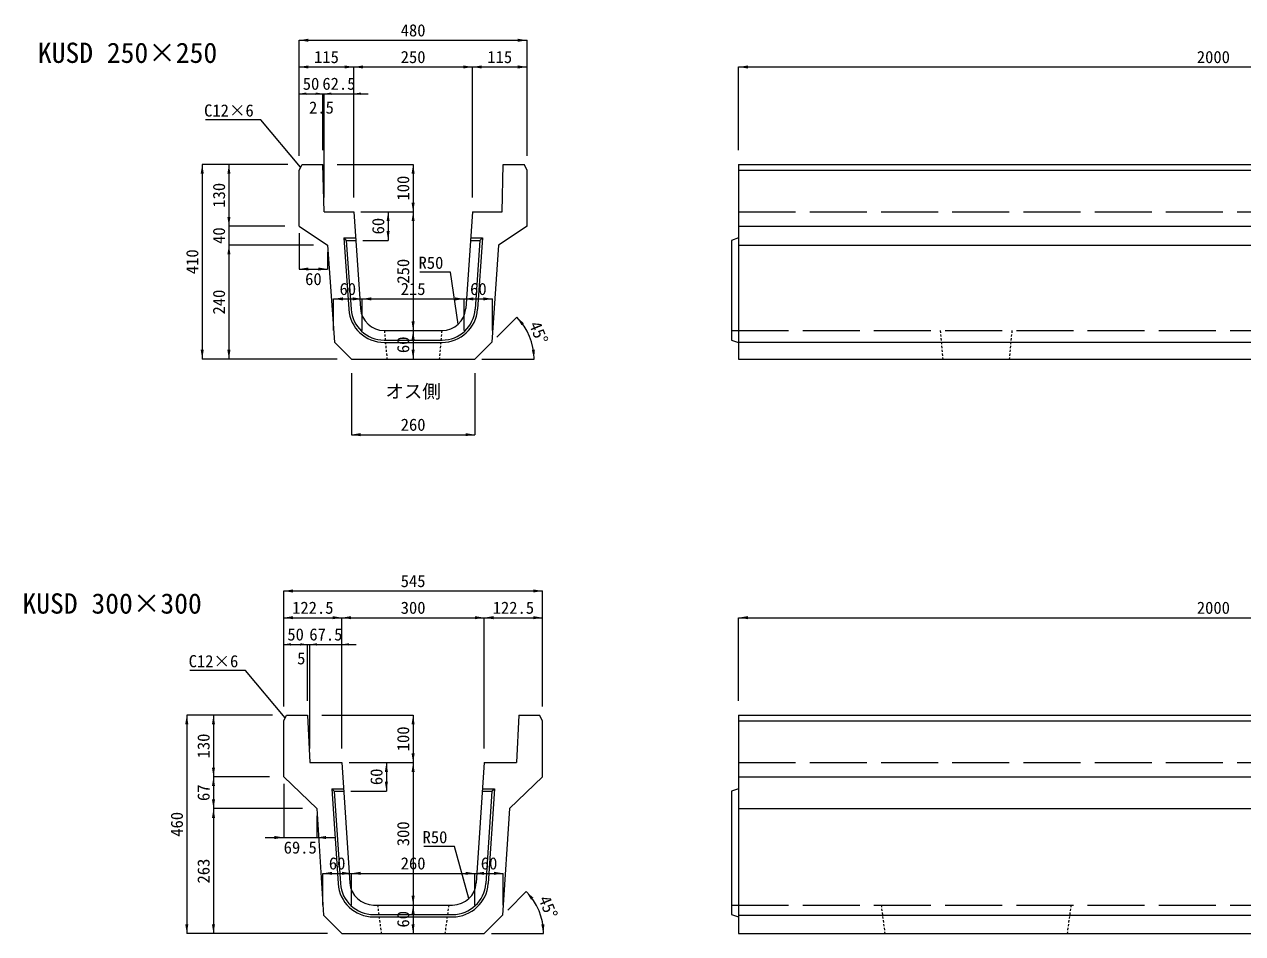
# Model space of a CAD drawing. Units: millimetres at full size, sheet at 1:20; some dimension numbers follow another scale. Extents: x 427 to 11009, y -9956 to -359.
# Drawn here: x 492 to 3059, y -3144 to -1229 of the extents above; entities that cross this region are included whole.
import ezdxf
from ezdxf.enums import TextEntityAlignment as Align

# ---------------------------------------------------------------- set-up
doc = ezdxf.new("R2010")
doc.units = ezdxf.units.MM
doc.header["$LTSCALE"] = 20
doc.linetypes.add('DASHED', pattern=[7.5, 6, -1.5])
doc.linetypes.add('USER1', pattern=[0.405, 0.225, -0.18])
doc.layers.add('0_2', color=7, linetype='Continuous')
doc.layers.add('寸法線', color=7, linetype='Continuous', lineweight=9)
doc.layers.add('本体', color=2, linetype='Continuous', lineweight=13)
doc.styles.add('ＭＳ ゴシック', font='')
doc.styles.get('ＭＳ ゴシック').set_extended_font_data('MS Gothic')

# ---------------------------------------------------------------- blocks, each defined once
blk = doc.blocks.new('filled_arrow')
at = {"color": 0, "linetype": 'Continuous', "lineweight": -2}
blk.add_solid([(7.5, 1.25), (0, 0), (7.5, -1.25)], dxfattribs=at)

msp = doc.modelspace()

# ---------------------------------------------------------------- linework, layer by layer
at = {"layer": '寸法線'}
for p, q in [((1071.24, -1262.38), (1551.24, -1262.38)), ((1071.24, -1505.86), (1071.24, -1262.38)), ((1551.24, -1505.86), (1551.24, -1262.38)), ((1071.24, -1318.63), (1186.24, -1318.63)), ((1071.24, -1505.86), (1071.24, -1318.63)), ((1186.24, -1593.86), (1186.24, -1318.63)), ((1186.24, -1318.63), (1436.24, -1318.63)), ((1186.24, -1593.86), (1186.24, -1318.63)), ((1436.24, -1593.86), (1436.24, -1318.63)), ((1436.24, -1318.63), (1551.24, -1318.63)), ((1436.24, -1593.86), (1436.24, -1318.63)), ((1551.24, -1505.86), (1551.24, -1318.63)), ((1996.99, -1318.63), (3996.99, -1318.63)), ((1996.99, -1493.86), (1996.99, -1318.63)), ((1071.24, -1374.88), (1121.24, -1374.88)), ((1071.24, -1505.86), (1071.24, -1374.88)), ((1091.24, -1374.88), (1153.74, -1374.88)), ((1108.74, -1374.88), (1216.24, -1374.88)), ((1121.24, -1493.86), (1121.24, -1374.88)), ((1121.24, -1493.86), (1121.24, -1374.88)), ((1123.74, -1593.86), (1123.74, -1374.88)), ((1123.74, -1593.86), (1123.74, -1374.88)), ((1186.24, -1593.86), (1186.24, -1374.88)), ((867.01, -1523.86), (867.01, -1933.86)), ((1047.24, -1523.86), (867.01, -1523.86)), ((923.26, -1523.86), (923.26, -1653.86)), ((1047.24, -1523.86), (923.26, -1523.86)), ((1151.24, -1523.86), (1311.24, -1523.86)), ((1311.24, -1523.86), (1311.24, -1623.86)), ((923.26, -1614.86), (923.26, -1732.86)), ((1201.24, -1623.86), (1258.61, -1623.86)), ((1216.24, -1623.86), (1311.24, -1623.86)), ((1216.24, -1623.86), (1311.24, -1623.86)), ((1258.61, -1623.86), (1258.61, -1683.86)), ((1311.24, -1623.86), (1311.24, -1873.86)), ((1041.24, -1653.86), (923.26, -1653.86)), ((1041.24, -1653.86), (923.26, -1653.86)), ((1071.24, -1668.86), (1071.24, -1744.26)), ((1205.44, -1683.86), (1258.61, -1683.86)), ((1101.24, -1693.86), (923.26, -1693.86)), ((923.26, -1693.86), (923.26, -1933.86)), ((1101.24, -1693.86), (923.26, -1693.86)), ((1131.24, -1708.86), (1131.24, -1744.26)), ((1071.24, -1744.26), (1131.24, -1744.26)), ((1143.74, -1807.14), (1203.74, -1807.14)), ((1143.74, -1873.86), (1143.74, -1807.14)), ((1203.74, -1873.86), (1203.74, -1807.14)), ((1203.74, -1807.14), (1418.74, -1807.14)), ((1203.74, -1873.86), (1203.74, -1807.14)), ((1418.74, -1873.86), (1418.74, -1807.14)), ((1418.74, -1807.14), (1478.74, -1807.14)), ((1418.74, -1873.86), (1418.74, -1807.14)), ((1478.74, -1873.86), (1478.74, -1807.14)), ((1487.67, -1887.43), (1529.49, -1845.61)), ((1280.36, -1873.86), (1311.24, -1873.86)), ((1280.36, -1873.86), (1311.24, -1873.86)), ((1311.24, -1873.86), (1311.24, -1933.86)), ((1151.24, -1933.86), (867.01, -1933.86)), ((1151.24, -1933.86), (923.26, -1933.86)), ((1211.24, -1933.86), (1311.24, -1933.86)), ((1456.24, -1933.86), (1566.04, -1933.86)), ((1181.24, -1963.86), (1181.24, -2093.12)), ((1441.24, -1963.86), (1441.24, -2093.12)), ((1181.24, -2093.12), (1441.24, -2093.12)), ((1038.74, -2422.38), (1583.74, -2422.38)), ((1038.74, -2665.86), (1038.74, -2422.38)), ((1583.74, -2665.86), (1583.74, -2422.38)), ((1038.74, -2478.63), (1161.24, -2478.63)), ((1038.74, -2665.86), (1038.74, -2478.63)), ((1161.24, -2753.86), (1161.24, -2478.63)), ((1161.24, -2478.63), (1461.24, -2478.63)), ((1161.24, -2753.86), (1161.24, -2478.63)), ((1461.24, -2753.86), (1461.24, -2478.63)), ((1461.24, -2478.63), (1583.74, -2478.63)), ((1461.24, -2753.86), (1461.24, -2478.63)), ((1583.74, -2665.86), (1583.74, -2478.63)), ((1996.99, -2478.63), (3996.99, -2478.63)), ((1996.99, -2653.86), (1996.99, -2478.63)), ((1038.74, -2534.88), (1088.74, -2534.88)), ((1038.74, -2665.86), (1038.74, -2534.88)), ((1058.74, -2534.88), (1123.74, -2534.88)), ((1078.74, -2534.88), (1191.24, -2534.88)), ((1088.74, -2653.86), (1088.74, -2534.88)), ((1088.74, -2653.86), (1088.74, -2534.88)), ((1093.74, -2753.86), (1093.74, -2534.88)), ((1093.74, -2753.86), (1093.74, -2534.88)), ((1161.24, -2753.86), (1161.24, -2534.88)), ((834.51, -2683.86), (834.51, -3143.86)), ((1014.74, -2683.86), (834.51, -2683.86)), ((890.76, -2683.86), (890.76, -2813.86)), ((1014.74, -2683.86), (890.76, -2683.86)), ((1118.74, -2683.86), (1311.24, -2683.86)), ((1311.24, -2683.86), (1311.24, -2783.86)), ((1176.24, -2783.86), (1254.99, -2783.86)), ((1191.24, -2783.86), (1311.24, -2783.86)), ((1191.24, -2783.86), (1311.24, -2783.86)), ((1254.99, -2783.86), (1254.99, -2843.86)), ((1311.24, -2783.86), (1311.24, -3083.86)), ((1008.74, -2813.86), (890.76, -2813.86)), ((890.76, -2813.86), (890.76, -2880.86)), ((1008.74, -2813.86), (890.76, -2813.86)), ((1038.74, -2828.86), (1038.74, -2941.69)), ((1180.24, -2843.86), (1254.99, -2843.86)), ((1078.24, -2880.86), (890.76, -2880.86)), ((890.76, -2880.86), (890.76, -3143.86)), ((1078.24, -2880.86), (890.76, -2880.86)), ((1108.24, -2895.86), (1108.24, -2941.69)), ((999.74, -2941.69), (1147.24, -2941.69)), ((1121.24, -3017.14), (1181.24, -3017.14)), ((1121.24, -3083.86), (1121.24, -3017.14)), ((1181.24, -3083.86), (1181.24, -3017.14)), ((1181.24, -3017.14), (1441.24, -3017.14)), ((1181.24, -3083.86), (1181.24, -3017.14)), ((1441.24, -3083.86), (1441.24, -3017.14)), ((1441.24, -3017.14), (1501.24, -3017.14)), ((1441.24, -3083.86), (1441.24, -3017.14)), ((1501.24, -3083.86), (1501.24, -3017.14)), ((1510.48, -3094.62), (1549.49, -3055.61)), ((1258.02, -3083.86), (1311.24, -3083.86)), ((1258.02, -3083.86), (1311.24, -3083.86)), ((1311.24, -3083.86), (1311.24, -3143.86)), ((1131.24, -3143.86), (834.51, -3143.86)), ((1131.24, -3143.86), (890.76, -3143.86)), ((1191.24, -3143.86), (1311.24, -3143.86)), ((1476.24, -3143.86), (1586.04, -3143.86))]:
    msp.add_line(p, q, dxfattribs=at)
for points in [[(1074.24, -1529.86), (990.58, -1429.81), (873.61, -1429.81)], [(1406.22, -1860.43), (1390.01, -1750.56), (1325.4, -1750.56)], [(1041.74, -2689.86), (958.08, -2589.81), (841.11, -2589.81)], [(1428.62, -3070.37), (1398.48, -2960.5), (1333.86, -2960.5)]]:
    msp.add_lwpolyline(points, dxfattribs=at)
for centre in [(1441.24, -1933.86), (1461.24, -3143.86)]:
    msp.add_arc(centre, 124.8, 0, 45, dxfattribs=at)
at = {"layer": '本体'}
for p, q in [((1071.24, -1535.86), (1077.24, -1523.86)), ((1071.24, -1653.86), (1071.24, -1535.86)), ((1077.24, -1523.86), (1121.24, -1523.86)), ((1123.74, -1623.86), (1121.24, -1523.86)), ((1498.74, -1623.86), (1501.24, -1523.86)), ((1501.24, -1523.86), (1545.24, -1523.86)), ((1551.24, -1535.86), (1545.24, -1523.86)), ((1551.24, -1653.86), (1551.24, -1535.86)), ((1996.99, -1523.86), (1996.99, -1933.86)), ((1996.99, -1523.86), (3996.99, -1523.86)), ((1123.74, -1623.86), (1186.24, -1623.86)), ((1186.24, -1623.86), (1200.48, -1827.35)), ((1436.24, -1623.86), (1422, -1827.35)), ((1436.24, -1623.86), (1498.74, -1623.86)), ((1071.24, -1653.86), (1131.24, -1693.86)), ((1551.24, -1653.86), (1491.24, -1693.86)), ((1131.24, -1693.86), (1145.42, -1898.04)), ((1491.24, -1693.86), (1477.06, -1898.04)), ((1181.24, -1933.86), (1145.42, -1898.04)), ((1250.36, -1873.86), (1372.12, -1873.86)), ((1441.24, -1933.86), (1477.06, -1898.04)), ((1181.24, -1933.86), (1441.24, -1933.86)), ((1996.99, -1933.86), (3996.99, -1933.86)), ((1038.74, -2695.86), (1044.74, -2683.86)), ((1044.74, -2683.86), (1088.74, -2683.86)), ((1088.74, -2683.86), (1093.74, -2783.86)), ((1533.74, -2683.86), (1528.74, -2783.86)), ((1533.74, -2683.86), (1577.74, -2683.86)), ((1583.74, -2695.86), (1577.74, -2683.86)), ((1996.99, -2683.86), (1996.99, -3143.86)), ((1996.99, -2683.86), (3996.99, -2683.86)), ((1038.74, -2813.86), (1038.74, -2695.86)), ((1583.74, -2813.86), (1583.74, -2695.86)), ((1093.74, -2783.86), (1161.24, -2783.86)), ((1161.24, -2783.86), (1178.13, -3037.19)), ((1461.24, -2783.86), (1444.35, -3037.19)), ((1461.24, -2783.86), (1528.74, -2783.86)), ((1038.74, -2813.86), (1108.24, -2880.86)), ((1583.74, -2813.86), (1514.24, -2880.86)), ((1108.24, -2880.86), (1122.61, -3105.23)), ((1514.24, -2880.86), (1499.87, -3105.23)), ((1228.02, -3083.86), (1394.46, -3083.86)), ((1161.24, -3143.86), (1122.61, -3105.23)), ((1461.24, -3143.86), (1499.87, -3105.23)), ((1161.24, -3143.86), (1461.24, -3143.86)), ((1996.99, -3143.86), (3996.99, -3143.86))]:
    msp.add_line(p, q, dxfattribs=at)
at = {"layer": '本体', "lineweight": 9}
for p, q in [((1996.99, -1535.86), (3996.99, -1535.86)), ((1996.99, -1653.86), (3996.99, -1653.86)), ((1996.99, -1678.86), (1981.99, -1683.86)), ((1981.99, -1683.86), (1981.99, -1893.86)), ((1996.99, -1693.86), (3996.99, -1693.86)), ((1981.99, -1893.86), (1996.99, -1898.86)), ((1996.99, -1898.04), (3996.99, -1898.04)), ((1996.99, -2695.86), (3996.99, -2695.86)), ((1996.99, -2813.86), (3996.99, -2813.86)), ((1996.99, -2838.86), (1981.99, -2843.86)), ((1981.99, -2843.86), (1981.99, -3103.86)), ((1996.99, -2880.86), (3996.99, -2880.86)), ((1981.99, -3103.86), (1996.99, -3108.86)), ((1996.99, -3105.23), (3996.99, -3105.23))]:
    msp.add_line(p, q, dxfattribs=at)
at = {"layer": '本体', "linetype": 'DASHED', "lineweight": 9}
for p, q in [((1996.99, -1623.86), (3996.99, -1623.86)), ((1981.99, -1873.86), (3966.99, -1873.86)), ((1996.99, -2783.86), (3996.99, -2783.86)), ((1981.99, -3083.86), (3966.99, -3083.86))]:
    msp.add_line(p, q, dxfattribs=at)
at = {"layer": '本体', "color": 4, "lineweight": 5}
for p, q in [((1165.03, -1678.86), (1190.09, -1678.86)), ((1165.03, -1678.86), (1175.55, -1829.1)), ((1165.03, -1678.86), (1170.39, -1683.86)), ((1170.39, -1683.86), (1190.44, -1683.86)), ((1170.39, -1683.86), (1180.53, -1828.75)), ((1432.04, -1683.86), (1452.09, -1683.86)), ((1432.39, -1678.86), (1457.45, -1678.86)), ((1452.09, -1683.86), (1441.95, -1828.75)), ((1457.45, -1678.86), (1446.93, -1829.1)), ((1452.09, -1683.86), (1457.45, -1678.86)), ((1250.36, -1893.86), (1372.12, -1893.86)), ((1250.36, -1898.86), (1372.12, -1898.86)), ((1139.85, -2838.86), (1164.91, -2838.86)), ((1139.85, -2838.86), (1153.18, -3038.85)), ((1139.85, -2838.86), (1145.2, -2843.86)), ((1145.2, -2843.86), (1165.24, -2843.86)), ((1145.2, -2843.86), (1158.17, -3038.52)), ((1457.24, -2843.86), (1477.28, -2843.86)), ((1457.57, -2838.86), (1482.63, -2838.86)), ((1477.28, -2843.86), (1464.31, -3038.52)), ((1482.63, -2838.86), (1469.3, -3038.85)), ((1477.28, -2843.86), (1482.63, -2838.86)), ((1228.02, -3103.86), (1394.46, -3103.86)), ((1228.02, -3108.86), (1394.46, -3108.86))]:
    msp.add_line(p, q, dxfattribs=at)
at = {"layer": '本体', "linetype": 'USER1', "lineweight": 9}
for p, q in [((1250.74, -1873.86), (1256.24, -1933.86)), ((1371.74, -1873.86), (1366.24, -1933.86)), ((2421.49, -1873.86), (2426.99, -1933.86)), ((2572.49, -1873.86), (2566.99, -1933.86)), ((1236.24, -3083.86), (1244.24, -3143.86)), ((1386.24, -3083.86), (1378.24, -3143.86)), ((2296.99, -3083.86), (2304.99, -3143.86)), ((2696.99, -3083.86), (2688.99, -3143.86))]:
    msp.add_line(p, q, dxfattribs=at)
at = {"layer": '本体', "color": 4, "lineweight": 5}
for centre, radius, start, end in [((1250.36, -1823.86), 75, 184.00417, 270), ((1250.36, -1823.86), 70, 184.00417, 270), ((1372.12, -1823.86), 70, 270, 355.99583), ((1372.12, -1823.86), 75, 270, 355.99583), ((1228.02, -3033.86), 75, 183.81407, 270), ((1228.02, -3033.86), 70, 183.81407, 270), ((1394.46, -3033.86), 70, 270, 356.18593), ((1394.46, -3033.86), 75, 270, 356.18593)]:
    msp.add_arc(centre, radius, start, end, dxfattribs=at)
at = {"layer": '本体'}
for centre, start, end in [((1250.36, -1823.86), 184.00417, 270), ((1372.12, -1823.86), 270, 355.99583), ((1228.02, -3033.86), 183.81407, 270), ((1394.46, -3033.86), 270, 356.18593)]:
    msp.add_arc(centre, 50, start, end, dxfattribs=at)

# ---------------------------------------------------------------- block references
at = {"layer": '寸法線'}
for p, xscale, yscale in [((1071.24, -1262.38), 2.6, 2.6), ((1071.24, -1318.63), 2.6, 2.6), ((1186.24, -1318.63), 2.6, 2.6), ((1436.24, -1318.63), 2.6, 2.6), ((1996.99, -1318.63), 2.6, 2.6), ((1071.24, -1374.88), 2, 2), ((1123.74, -1374.88), 2, 2), ((1186.24, -1374.88), 2, 2), ((1071.24, -1744.26), 2.6, 2.6), ((1143.74, -1807.14), 2.6, 2.6), ((1203.74, -1807.14), 2.6, 2.6), ((1418.74, -1807.14), 2.6, 2.6), ((1181.24, -2093.12), 2.6, 2.6), ((1038.74, -2422.38), 2.6, 2.6), ((1038.74, -2478.63), 2.6, 2.6), ((1161.24, -2478.63), 2.6, 2.6), ((1461.24, -2478.63), 2.6, 2.6), ((1996.99, -2478.63), 2.6, 2.6), ((1038.74, -2534.88), 2, 2), ((1093.74, -2534.88), 2, 2), ((1161.24, -2534.88), 2, 2), ((1108.24, -2941.69), 2.6, 2.6), ((1121.24, -3017.14), 2.6, 2.6), ((1181.24, -3017.14), 2.6, 2.6), ((1441.24, -3017.14), 2.6, 2.6)]:
    msp.add_blockref('filled_arrow', p, dxfattribs=dict(at, xscale=xscale, yscale=yscale))
for p, xscale, yscale, rotation in [((1551.24, -1262.38), 2.6, 2.6, 180), ((1186.24, -1318.63), 2.6, 2.6, 180), ((1436.24, -1318.63), 2.6, 2.6, 180), ((1551.24, -1318.63), 2.6, 2.6, 180), ((1121.24, -1374.88), 2, 2, 180), ((1121.24, -1374.88), 2, 2, 180), ((867.01, -1523.86), 2.6, 2.6, 270), ((923.26, -1523.86), 2.6, 2.6, 270), ((1074.24, -1529.86), 0.173, 0.173, 129.9), ((1311.24, -1523.86), 2.6, 2.6, 270), ((1311.24, -1623.86), 2.6, 2.6, 90), ((923.26, -1653.86), 2.6, 2.6, 90), ((923.26, -1653.86), 2.6, 2.6, 90), ((1258.61, -1623.86), 2.6, 2.6, 270), ((1311.24, -1623.86), 2.6, 2.6, 270), ((1258.61, -1683.86), 2.6, 2.6, 90), ((923.26, -1693.86), 2.6, 2.6, 270), ((923.26, -1693.86), 2.6, 2.6, 270), ((1131.24, -1744.26), 2.6, 2.6, 180), ((1203.74, -1807.14), 2.6, 2.6, 180), ((1418.74, -1807.14), 2.6, 2.6, 180), ((1478.74, -1807.14), 2.6, 2.6, 180), ((1529.49, -1845.61), 2.6, 2.6, 310.5), ((1311.24, -1873.86), 2.6, 2.6, 90), ((1406.22, -1860.43), 0.173, 0.173, 98.4), ((1311.24, -1873.86), 2.6, 2.6, 270), ((867.01, -1933.86), 2.6, 2.6, 90), ((923.26, -1933.86), 2.6, 2.6, 90), ((1311.24, -1933.86), 2.6, 2.6, 90), ((1566.04, -1933.86), 2.6, 2.6, 94.5), ((1441.24, -2093.12), 2.6, 2.6, 180), ((1583.74, -2422.38), 2.6, 2.6, 180), ((1161.24, -2478.63), 2.6, 2.6, 180), ((1461.24, -2478.63), 2.6, 2.6, 180), ((1583.74, -2478.63), 2.6, 2.6, 180), ((1088.74, -2534.88), 2, 2, 180), ((1088.74, -2534.88), 2, 2, 180), ((834.51, -2683.86), 2.6, 2.6, 270), ((890.76, -2683.86), 2.6, 2.6, 270), ((1041.74, -2689.86), 0.173, 0.173, 129.9), ((1311.24, -2683.86), 2.6, 2.6, 270), ((1311.24, -2783.86), 2.6, 2.6, 90), ((890.76, -2813.86), 2.6, 2.6, 90), ((1254.99, -2783.86), 2.6, 2.6, 270), ((1311.24, -2783.86), 2.6, 2.6, 270), ((890.76, -2813.86), 2.6, 2.6, 270), ((1254.99, -2843.86), 2.6, 2.6, 90), ((890.76, -2880.86), 2.6, 2.6, 90), ((890.76, -2880.86), 2.6, 2.6, 270), ((1038.74, -2941.69), 2.6, 2.6, 180), ((1181.24, -3017.14), 2.6, 2.6, 180), ((1441.24, -3017.14), 2.6, 2.6, 180), ((1501.24, -3017.14), 2.6, 2.6, 180), ((1549.49, -3055.61), 2.6, 2.6, 310.5), ((1311.24, -3083.86), 2.6, 2.6, 90), ((1428.62, -3070.37), 0.173, 0.173, 105.3), ((1311.24, -3083.86), 2.6, 2.6, 270), ((834.51, -3143.86), 2.6, 2.6, 90), ((890.76, -3143.86), 2.6, 2.6, 90), ((1311.24, -3143.86), 2.6, 2.6, 90), ((1586.04, -3143.86), 2.6, 2.6, 94.5)]:
    msp.add_blockref('filled_arrow', p, dxfattribs=dict(at, xscale=xscale, yscale=yscale, rotation=rotation))

# ---------------------------------------------------------------- texts
at = {"layer": '0_2', "style": 'ＭＳ ゴシック'}
for s, height, p in [('KUSD 250×250', 42.72, (709.72, -1288.72)), ('オス側', 28.48, (1311.24, -2001.82)), ('KUSD 300×300', 42.72, (677.22, -2448.72))]:
    msp.add_text(s, height=height, dxfattribs=at).set_placement(p, align=Align.MIDDLE_CENTER)
at = {"layer": '寸法線', "style": 'ＭＳ ゴシック'}
for s, p in [('480', (1311.24, -1241.38)), ('115', (1128.74, -1297.63)), ('250', (1311.24, -1297.63)), ('115', (1493.74, -1297.63)), ('2000', (2996.99, -1297.63)), ('50', (1096.24, -1353.88)), ('62.5', (1154.99, -1353.88)), ('2.5', (1118.15, -1404.12)), ('60', (1101.24, -1765.26)), ('60', (1173.74, -1786.14)), ('215', (1311.24, -1786.14)), ('60', (1448.74, -1786.14)), ('260', (1311.24, -2072.12)), ('545', (1311.24, -2401.38)), ('122.5', (1099.99, -2457.63)), ('300', (1311.24, -2457.63)), ('122.5', (1522.49, -2457.63)), ('2000', (2996.99, -2457.63)), ('50', (1063.74, -2513.88)), ('67.5', (1127.49, -2513.88)), ('5', (1075.69, -2564.12)), ('69.5', (1073.49, -2962.69)), ('60', (1151.24, -2996.14)), ('260', (1311.24, -2996.14)), ('60', (1471.24, -2996.14))]:
    msp.add_text(s, height=25.63, dxfattribs=at).set_placement(p, align=Align.MIDDLE_CENTER)
for s, p in [('C12×6', (975.58, -1397.41)), ('R50', (1375.01, -1718.16)), ('C12×6', (943.08, -2557.41)), ('R50', (1383.48, -2928.1))]:
    msp.add_text(s, height=25.63, dxfattribs=at).set_placement(p, align=Align.TOP_RIGHT)
for s, rotation, p in [('130', 90, (902.26, -1588.86)), ('100', 90, (1290.24, -1573.86)), ('60', 90, (1237.61, -1653.86)), ('40', 90, (902.26, -1673.86)), ('410', 90, (846.01, -1728.86)), ('250', 90, (1290.24, -1748.86)), ('240', 90, (902.26, -1813.86)), ('45°', 292.5, (1575.94, -1878.06)), ('60', 90, (1290.24, -1903.86)), ('100', 90, (1290.24, -2733.86)), ('130', 90, (869.76, -2748.86)), ('60', 90, (1233.99, -2813.86)), ('67', 90, (869.76, -2847.36)), ('460', 90, (813.51, -2913.86)), ('300', 90, (1290.24, -2933.86)), ('263', 90, (869.76, -3012.36)), ('45°', 292.5, (1595.94, -3088.06)), ('60', 90, (1290.24, -3113.86))]:
    msp.add_text(s, height=25.63, rotation=rotation, dxfattribs=at).set_placement(p, align=Align.MIDDLE_CENTER)

doc.saveas('drawing.dxf')
